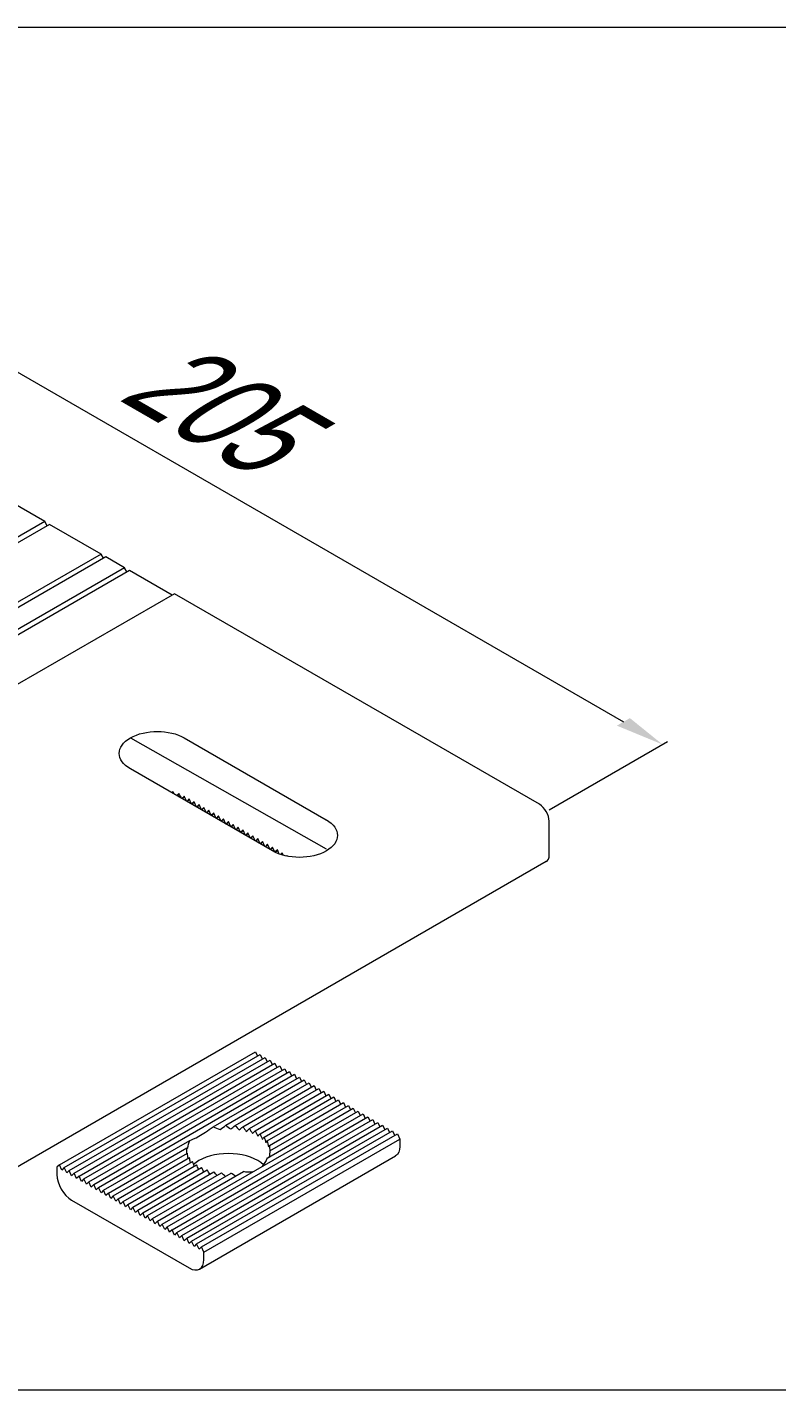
# Model space of a CAD drawing. Extents: x -37 to 4620, y -49 to 348.
# Drawn here: x 2010.3 to 2027.62, y 158.72 to 190.2 of the extents above; entities that cross this region are included whole.
import ezdxf

# ---------------------------------------------------------------- set-up
doc = ezdxf.new("R2010")
doc.units = 0
doc.header["$LTSCALE"] = 5
for name, color, linetype, lineweight in [('4', 160, 'CONTINUOUS', 18), ('PV-B6A89', 7, 'CONTINUOUS', 15), ('Рамки', 1, 'CONTINUOUS', 15)]:
    doc.layers.add(name, color=color, linetype=linetype, lineweight=lineweight)
doc.styles.add('18', font='russ.shx', dxfattribs={"width": 0.7, "height": 18})

msp = doc.modelspace()

# ---------------------------------------------------------------- linework, layer by layer
at = {"layer": '4', "extrusion": (-9e-16, 0.816497, 0.57735)}
for p, q in [((2002.691, 186.497, -12.298), (2024.074, 174.152, 5.161)), ((2022.36, 172.117, 8.038), (2025.092, 173.695, 5.807))]:
    msp.add_line(p, q, dxfattribs=at)
msp.add_solid([(-2024.225, -96.484, 145.174), (-2023.923, -96.182, 145.174), (-2024.979, -95.428, 145.174)], dxfattribs=at)
at = {"layer": 'PV-B6A89', "extrusion": (-9e-16, 0.816497, 0.57735)}
for p, q in [((2010.707, 178.78, 5.198), (2009.519, 179.466, 5.198)), ((2010.707, 178.78, 5.198), (1995.433, 169.962, 5.198)), ((2010.82, 178.714, 5.198), (1995.546, 169.896, 5.198)), ((2010.763, 178.682, 5.198), (2010.707, 178.78, 5.198)), ((2012.008, 178.029, 5.198), (2010.82, 178.714, 5.198)), ((2012.008, 178.029, 5.198), (1996.734, 169.21, 5.198)), ((2012.121, 177.963, 5.198), (2004.825, 173.751, 5.198)), ((2012.064, 177.931, 5.198), (2012.008, 178.029, 5.198)), ((2012.551, 177.715, 5.198), (2012.121, 177.963, 5.198)), ((2012.551, 177.715, 5.198), (2005.505, 173.647, 5.198)), ((2012.664, 177.65, 5.198), (2005.619, 173.582, 5.198)), ((2012.607, 177.617, 5.198), (2012.551, 177.715, 5.198)), ((2013.648, 177.081, 5.198), (2012.664, 177.65, 5.198)), ((2013.705, 177.114, 5.198), (1998.431, 168.296, 5.198)), ((2022.134, 172.248, 5.198), (2013.705, 177.114, 5.198)), ((2012.687, 173.783, 5.683), (2017.212, 171.215, 7.885)), ((2013.931, 173.783, 5.198), (2017.212, 171.888, 5.198)), ((2015.968, 171.17, 5.198), (2012.687, 173.064, 5.198)), ((2013.675, 172.524, 5.198), (2013.648, 172.509, 5.198)), ((2013.818, 172.477, 5.198), (2013.761, 172.444, 5.198)), ((2013.94, 172.416, 5.198), (2013.875, 172.378, 5.198)), ((2013.988, 172.313, 5.198), (2013.931, 172.436, 5.198)), ((2014.044, 172.371, 5.198), (2013.988, 172.313, 5.198)), ((2014.053, 172.351, 5.198), (2013.988, 172.313, 5.198)), ((2014.101, 172.248, 5.198), (2014.044, 172.371, 5.198)), ((2014.157, 172.305, 5.198), (2014.101, 172.248, 5.198)), ((2014.167, 172.286, 5.198), (2014.101, 172.248, 5.198)), ((2014.214, 172.182, 5.198), (2014.157, 172.305, 5.198)), ((2014.271, 172.24, 5.198), (2014.214, 172.182, 5.198)), ((2014.28, 172.22, 5.198), (2014.214, 172.182, 5.198)), ((2014.327, 172.117, 5.198), (2014.271, 172.24, 5.198)), ((2014.384, 172.175, 5.198), (2014.327, 172.117, 5.198)), ((2014.393, 172.155, 5.198), (2014.327, 172.117, 5.198)), ((2014.44, 172.052, 5.198), (2014.384, 172.175, 5.198)), ((2014.497, 172.109, 5.198), (2014.44, 172.052, 5.198)), ((2014.506, 172.09, 5.198), (2014.44, 172.052, 5.198)), ((2014.553, 171.986, 5.198), (2014.497, 172.109, 5.198)), ((2014.61, 172.044, 5.198), (2014.553, 171.986, 5.198)), ((2014.619, 172.024, 5.198), (2014.553, 171.986, 5.198)), ((2014.667, 171.921, 5.198), (2014.61, 172.044, 5.198)), ((2014.723, 171.979, 5.198), (2014.667, 171.921, 5.198)), ((2014.732, 171.959, 5.198), (2014.667, 171.921, 5.198)), ((2014.78, 171.856, 5.198), (2014.723, 171.979, 5.198)), ((2014.836, 171.913, 5.198), (2014.78, 171.856, 5.198)), ((2014.845, 171.894, 5.198), (2014.78, 171.856, 5.198)), ((2014.893, 171.79, 5.198), (2014.836, 171.913, 5.198)), ((2014.949, 171.848, 5.198), (2014.893, 171.79, 5.198)), ((2014.958, 171.828, 5.198), (2014.893, 171.79, 5.198)), ((2015.006, 171.725, 5.198), (2014.949, 171.848, 5.198)), ((2015.063, 171.783, 5.198), (2015.006, 171.725, 5.198)), ((2015.072, 171.763, 5.198), (2015.006, 171.725, 5.198)), ((2015.119, 171.66, 5.198), (2015.063, 171.783, 5.198)), ((2015.176, 171.717, 5.198), (2015.119, 171.66, 5.198)), ((2015.185, 171.698, 5.198), (2015.119, 171.66, 5.198)), ((2015.232, 171.595, 5.198), (2015.176, 171.717, 5.198)), ((2015.289, 171.652, 5.198), (2015.232, 171.595, 5.198)), ((2015.298, 171.632, 5.198), (2015.232, 171.595, 5.198)), ((2015.345, 171.529, 5.198), (2015.289, 171.652, 5.198)), ((2015.402, 171.587, 5.198), (2015.345, 171.529, 5.198)), ((2015.459, 171.464, 5.198), (2015.402, 171.587, 5.198)), ((2022.36, 171.072, 5.198), (2022.36, 171.856, 5.198)), ((2015.411, 171.567, 5.198), (2015.345, 171.529, 5.198)), ((2015.515, 171.522, 5.198), (2015.459, 171.464, 5.198)), ((2015.524, 171.502, 5.198), (2015.459, 171.464, 5.198)), ((2015.572, 171.399, 5.198), (2015.515, 171.522, 5.198)), ((2015.628, 171.456, 5.198), (2015.572, 171.399, 5.198)), ((2015.637, 171.436, 5.198), (2015.572, 171.399, 5.198)), ((2015.685, 171.333, 5.198), (2015.628, 171.456, 5.198)), ((2015.741, 171.391, 5.198), (2015.685, 171.333, 5.198)), ((2015.75, 171.371, 5.198), (2015.685, 171.333, 5.198)), ((2015.798, 171.268, 5.198), (2015.741, 171.391, 5.198)), ((2015.855, 171.326, 5.198), (2015.798, 171.268, 5.198)), ((2015.864, 171.306, 5.198), (2015.798, 171.268, 5.198)), ((2015.911, 171.203, 5.198), (2015.855, 171.326, 5.198)), ((2015.968, 171.26, 5.198), (2015.911, 171.203, 5.198)), ((2016.023, 171.141, 5.198), (2015.968, 171.26, 5.198)), ((2015.977, 171.241, 5.198), (2015.911, 171.203, 5.198)), ((2016.081, 171.195, 5.198), (2016.026, 171.139, 5.198)), ((2016.09, 171.175, 5.198), (2016.027, 171.139, 5.198)), ((2016.126, 171.098, 5.198), (2016.081, 171.195, 5.198)), ((2016.194, 171.13, 5.198), (2016.153, 171.088, 5.198)), ((2016.203, 171.11, 5.198), (2016.161, 171.086, 5.198)), ((2016.222, 171.068, 5.198), (2016.194, 171.13, 5.198)), ((2016.307, 171.064, 5.198), (2016.294, 171.051, 5.198)), ((2016.315, 171.047, 5.198), (2016.307, 171.064, 5.198)), ((2022.294, 170.925, 5.198), (2007.02, 162.107, 5.198)), ((2011.046, 163.918, 5.198), (2015.572, 166.531, 5.198)), ((2011.159, 163.853, 5.198), (2015.685, 166.466, 5.198)), ((2011.272, 163.788, 5.198), (2015.798, 166.401, 5.198)), ((2011.386, 163.722, 5.198), (2015.911, 166.335, 5.198)), ((2011.499, 163.657, 5.198), (2016.024, 166.27, 5.198)), ((2015.572, 166.531, 5.198), (2015.619, 166.428, 5.198)), ((2015.685, 166.466, 5.198), (2015.732, 166.363, 5.198)), ((2015.798, 166.401, 5.198), (2015.845, 166.297, 5.198)), ((2015.911, 166.335, 5.198), (2015.959, 166.232, 5.198)), ((2016.024, 166.27, 5.198), (2016.072, 166.167, 5.198)), ((2011.612, 163.592, 5.198), (2016.137, 166.205, 5.198)), ((2011.725, 163.526, 5.198), (2016.25, 166.139, 5.198)), ((2011.838, 163.461, 5.198), (2016.364, 166.074, 5.198)), ((2011.951, 163.396, 5.198), (2016.477, 166.009, 5.198)), ((2014.598, 164.794, 5.198), (2016.59, 165.943, 5.198)), ((2016.137, 166.205, 5.198), (2016.185, 166.101, 5.198)), ((2016.25, 166.139, 5.198), (2016.298, 166.036, 5.198)), ((2016.364, 166.074, 5.198), (2016.411, 165.971, 5.198)), ((2016.477, 166.009, 5.198), (2016.524, 165.905, 5.198)), ((2016.59, 165.943, 5.198), (2016.637, 165.84, 5.198)), ((2014.889, 164.831, 5.198), (2016.703, 165.878, 5.198)), ((2015.105, 164.825, 5.198), (2016.816, 165.813, 5.198)), ((2015.284, 164.797, 5.198), (2016.929, 165.747, 5.198)), ((2015.437, 164.755, 5.198), (2017.042, 165.682, 5.198)), ((2015.569, 164.701, 5.198), (2017.156, 165.617, 5.198)), ((2016.703, 165.878, 5.198), (2016.751, 165.775, 5.198)), ((2016.816, 165.813, 5.198), (2016.864, 165.709, 5.198)), ((2016.929, 165.747, 5.198), (2016.977, 165.644, 5.198)), ((2017.042, 165.682, 5.198), (2017.09, 165.579, 5.198)), ((2017.156, 165.617, 5.198), (2017.203, 165.514, 5.198)), ((2015.682, 164.636, 5.198), (2017.269, 165.551, 5.198)), ((2015.776, 164.559, 5.198), (2017.382, 165.486, 5.198)), ((2015.849, 164.471, 5.198), (2017.495, 165.421, 5.198)), ((2015.897, 164.367, 5.198), (2017.608, 165.355, 5.198)), ((2015.908, 164.243, 5.198), (2017.721, 165.29, 5.198)), ((2017.269, 165.551, 5.198), (2017.316, 165.448, 5.198)), ((2017.382, 165.486, 5.198), (2017.429, 165.383, 5.198)), ((2017.495, 165.421, 5.198), (2017.543, 165.318, 5.198)), ((2017.608, 165.355, 5.198), (2017.656, 165.252, 5.198)), ((2017.721, 165.29, 5.198), (2017.769, 165.187, 5.198)), ((2013.422, 162.547, 5.198), (2017.948, 165.159, 5.198)), ((2013.535, 162.481, 5.198), (2018.061, 165.094, 5.198)), ((2013.648, 162.416, 5.198), (2018.174, 165.029, 5.198)), ((2013.761, 162.351, 5.198), (2018.287, 164.964, 5.198)), ((2015.843, 164.075, 5.198), (2017.834, 165.225, 5.198)), ((2017.834, 165.225, 5.198), (2017.882, 165.122, 5.198)), ((2017.948, 165.159, 5.198), (2017.995, 165.056, 5.198)), ((2018.061, 165.094, 5.198), (2018.108, 164.991, 5.198)), ((2018.174, 165.029, 5.198), (2018.221, 164.926, 5.198)), ((2018.287, 164.964, 5.198), (2018.334, 164.86, 5.198)), ((2013.875, 162.285, 5.198), (2018.4, 164.898, 5.198)), ((2013.988, 162.22, 5.198), (2018.513, 164.833, 5.198)), ((2014.101, 162.155, 5.198), (2018.626, 164.768, 5.198)), ((2014.214, 162.089, 5.198), (2018.74, 164.702, 5.198)), ((2018.4, 164.898, 5.198), (2018.448, 164.795, 5.198)), ((2018.513, 164.833, 5.198), (2018.561, 164.73, 5.198)), ((2018.626, 164.768, 5.198), (2018.674, 164.664, 5.198)), ((2018.74, 164.702, 5.198), (2018.787, 164.599, 5.198)), ((2012.064, 163.331, 5.198), (2014.056, 164.48, 5.198)), ((2014.327, 162.024, 5.198), (2018.853, 164.637, 5.198)), ((2014.384, 161.901, 5.198), (2018.909, 164.514, 5.198)), ((2018.853, 164.637, 5.198), (2018.909, 164.514, 5.198)), ((2018.909, 164.514, 5.198), (2018.909, 164.343, 5.198)), ((2012.178, 163.265, 5.198), (2013.991, 164.312, 5.198)), ((2012.291, 163.2, 5.198), (2014.002, 164.188, 5.198)), ((2012.404, 163.135, 5.198), (2014.049, 164.085, 5.198)), ((2014.284, 161.51, 5.198), (2018.81, 164.123, 5.198)), ((2011.046, 163.918, 5.198), (2010.99, 163.861, 5.198)), ((2010.99, 163.861, 5.198), (2010.99, 163.69, 5.198)), ((2011.103, 163.795, 5.198), (2011.046, 163.918, 5.198)), ((2011.159, 163.853, 5.198), (2011.103, 163.795, 5.198)), ((2011.216, 163.73, 5.198), (2011.159, 163.853, 5.198)), ((2011.272, 163.788, 5.198), (2011.216, 163.73, 5.198)), ((2011.329, 163.665, 5.198), (2011.272, 163.788, 5.198)), ((2011.386, 163.722, 5.198), (2011.329, 163.665, 5.198)), ((2011.442, 163.6, 5.198), (2011.386, 163.722, 5.198)), ((2012.517, 163.069, 5.198), (2014.122, 163.996, 5.198)), ((2012.63, 163.004, 5.198), (2014.216, 163.92, 5.198)), ((2012.743, 162.939, 5.198), (2014.33, 163.854, 5.198)), ((2012.856, 162.873, 5.198), (2014.462, 163.8, 5.198)), ((2012.97, 162.808, 5.198), (2014.615, 163.758, 5.198)), ((2013.083, 162.743, 5.198), (2014.794, 163.731, 5.198)), ((2013.196, 162.677, 5.198), (2015.01, 163.724, 5.198)), ((2013.309, 162.612, 5.198), (2015.3, 163.762, 5.198)), ((2011.499, 163.657, 5.198), (2011.442, 163.6, 5.198)), ((2011.555, 163.534, 5.198), (2011.499, 163.657, 5.198)), ((2011.612, 163.592, 5.198), (2011.555, 163.534, 5.198)), ((2011.668, 163.469, 5.198), (2011.612, 163.592, 5.198)), ((2011.725, 163.526, 5.198), (2011.668, 163.469, 5.198)), ((2011.782, 163.404, 5.198), (2011.725, 163.526, 5.198)), ((2011.838, 163.461, 5.198), (2011.782, 163.404, 5.198)), ((2011.895, 163.338, 5.198), (2011.838, 163.461, 5.198)), ((2011.951, 163.396, 5.198), (2011.895, 163.338, 5.198)), ((2012.008, 163.273, 5.198), (2011.951, 163.396, 5.198)), ((2011.329, 163.102, 5.198), (2014.044, 161.534, 5.198)), ((2012.064, 163.331, 5.198), (2012.008, 163.273, 5.198)), ((2012.121, 163.208, 5.198), (2012.064, 163.331, 5.198)), ((2012.178, 163.265, 5.198), (2012.121, 163.208, 5.198)), ((2012.234, 163.142, 5.198), (2012.178, 163.265, 5.198)), ((2012.291, 163.2, 5.198), (2012.234, 163.142, 5.198)), ((2012.347, 163.077, 5.198), (2012.291, 163.2, 5.198)), ((2012.404, 163.135, 5.198), (2012.347, 163.077, 5.198)), ((2012.46, 163.012, 5.198), (2012.404, 163.135, 5.198)), ((2012.517, 163.069, 5.198), (2012.46, 163.012, 5.198)), ((2012.574, 162.946, 5.198), (2012.517, 163.069, 5.198)), ((2012.63, 163.004, 5.198), (2012.574, 162.946, 5.198)), ((2012.687, 162.881, 5.198), (2012.63, 163.004, 5.198)), ((2012.743, 162.939, 5.198), (2012.687, 162.881, 5.198)), ((2012.8, 162.816, 5.198), (2012.743, 162.939, 5.198)), ((2012.856, 162.873, 5.198), (2012.8, 162.816, 5.198)), ((2012.913, 162.75, 5.198), (2012.856, 162.873, 5.198)), ((2012.97, 162.808, 5.198), (2012.913, 162.75, 5.198)), ((2013.026, 162.685, 5.198), (2012.97, 162.808, 5.198)), ((2013.083, 162.743, 5.198), (2013.026, 162.685, 5.198)), ((2013.139, 162.62, 5.198), (2013.083, 162.743, 5.198)), ((2013.196, 162.677, 5.198), (2013.139, 162.62, 5.198)), ((2013.252, 162.554, 5.198), (2013.196, 162.677, 5.198)), ((2013.309, 162.612, 5.198), (2013.252, 162.554, 5.198)), ((2013.366, 162.489, 5.198), (2013.309, 162.612, 5.198)), ((2013.422, 162.547, 5.198), (2013.366, 162.489, 5.198)), ((2013.479, 162.424, 5.198), (2013.422, 162.547, 5.198)), ((2013.535, 162.481, 5.198), (2013.479, 162.424, 5.198)), ((2013.592, 162.358, 5.198), (2013.535, 162.481, 5.198)), ((2013.648, 162.416, 5.198), (2013.592, 162.358, 5.198)), ((2013.705, 162.293, 5.198), (2013.648, 162.416, 5.198)), ((2013.761, 162.351, 5.198), (2013.705, 162.293, 5.198)), ((2013.818, 162.228, 5.198), (2013.761, 162.351, 5.198)), ((2013.875, 162.285, 5.198), (2013.818, 162.228, 5.198)), ((2013.931, 162.162, 5.198), (2013.875, 162.285, 5.198)), ((2013.988, 162.22, 5.198), (2013.931, 162.162, 5.198)), ((2014.044, 162.097, 5.198), (2013.988, 162.22, 5.198)), ((2014.101, 162.155, 5.198), (2014.044, 162.097, 5.198)), ((2014.157, 162.032, 5.198), (2014.101, 162.155, 5.198)), ((2014.214, 162.089, 5.198), (2014.157, 162.032, 5.198)), ((2014.271, 161.967, 5.198), (2014.214, 162.089, 5.198)), ((2014.327, 162.024, 5.198), (2014.271, 161.967, 5.198)), ((2014.384, 161.901, 5.198), (2014.327, 162.024, 5.198)), ((2014.384, 161.73, 5.198), (2014.384, 161.901, 5.198))]:
    msp.add_line(p, q, dxfattribs=at)
at = {"layer": 'PV-B6A89', "extrusion": (-1.1e-15, -9e-16, -1)}
msp.add_ellipse((2013.309, 173.423, 5.198), major_axis=(-0.88, 0), ratio=0.57735, start_param=-0.785398, end_param=2.356194, dxfattribs=at)
at = {"layer": 'PV-B6A89', "extrusion": (-1.7e-15, 0, -1)}
msp.add_ellipse((2013.309, 172.438, 5.198), major_axis=(-0.875, -0.719), ratio=0.133179, start_param=-1.874984, end_param=-1.840501, dxfattribs=at)
at = {"layer": 'PV-B6A89'}
for centre, major_axis, ratio, start_param, end_param in [((2013.309, 171.716, 5.198), (-0.585, 1.371), 0.479414, -1.200078, -1.140868), ((2013.309, 171.896, 5.198), (-0.585, 1.371), 0.479414, -1.418776, -1.330202), ((2022.134, 171.986, 5.198), (-0.16, 0.277), 0.57735, -2.356194, -0.785398), ((2022.134, 171.203, 5.198), (0.16, -0.277), 0.57735, 0, 0.785398), ((2014.949, 165.271, 5.198), (0.954, 0.784), 0.133179, -2.465237, -2.054099), ((2014.949, 165.09, 5.198), (0.954, 0.784), 0.133179, -1.879551, -1.742502), ((2014.949, 164.91, 5.198), (0.954, 0.784), 0.133179, -1.624168, -1.517267), ((2014.949, 164.729, 5.198), (0.954, 0.784), 0.133179, -1.418039, -1.324216), ((2014.949, 164.548, 5.198), (0.954, 0.784), 0.133179, -1.234277, -1.14712), ((2014.949, 164.368, 5.198), (0.954, 0.784), 0.133179, -1.061888, -0.97787), ((2014.949, 165.271, 5.198), (0.954, 0.784), 0.133179, -2.876374, -2.465237), ((2014.949, 164.187, 5.198), (0.954, 0.784), 0.133179, -0.89444, -0.81101), ((2014.949, 164.007, 5.198), (0.954, 0.784), 0.133179, -0.726992, -0.64176), ((2014.949, 163.826, 5.198), (0.954, 0.784), 0.133179, -0.554603, -0.464665), ((2014.949, 163.646, 5.198), (0.954, 0.784), 0.133179, -0.370841, -0.271614), ((2014.949, 165.09, 5.198), (0.954, 0.784), 0.133179, -3.187971, -3.050922), ((2014.949, 163.624, 5.198), (-0.96, 0), 0.57735, -2.580321, -0.785398), ((2014.949, 163.624, 5.198), (-0.96, 0), 0.57735, -0.785398, -0.577903), ((2011.329, 163.494, 5.198), (0.24, -0.416), 0.57735, -2.356194, -0.785398), ((2014.044, 161.926, 5.198), (0.24, -0.416), 0.57735, -0.785398, 0.785398)]:
    msp.add_ellipse(centre, major_axis=major_axis, ratio=ratio, start_param=start_param, end_param=end_param, dxfattribs=at)
at = {"layer": 'PV-B6A89', "extrusion": (-2e-15, 5e-16, -1)}
for centre, start_param, end_param in [((2013.309, 172.257, 5.198), -2.064317, -1.99469), ((2013.309, 172.077, 5.198), -2.247152, -2.158942)]:
    msp.add_ellipse(centre, major_axis=(-0.875, -0.719), ratio=0.133179, start_param=start_param, end_param=end_param, dxfattribs=at)
at = {"layer": 'PV-B6A89', "extrusion": (-1.4e-15, -8e-16, -1)}
msp.add_ellipse((2016.59, 171.529, 5.198), major_axis=(0.88, 0), ratio=0.57735, start_param=-0.785398, end_param=2.356194, dxfattribs=at)
at = {"layer": 'PV-B6A89', "extrusion": (-1.5e-15, -6e-16, -1)}
for centre, start_param, end_param in [((2014.949, 163.285, 5.198), 0.353378, 0.527926), ((2014.949, 163.465, 5.198), 0.664975, 0.783309), ((2014.949, 163.646, 5.198), 0.89021, 0.989438), ((2014.949, 163.826, 5.198), 1.083261, 1.1732), ((2014.949, 164.007, 5.198), 1.260357, 1.345589), ((2014.949, 164.187, 5.198), 1.429607, 1.513037), ((2014.949, 163.285, 5.198), -0.643445, -0.468897), ((2014.949, 164.368, 5.198), 1.596467, 1.680485), ((2014.949, 163.465, 5.198), -0.880753, -0.780494), ((2014.949, 163.646, 5.198), -1.089457, -1.005729), ((2014.949, 163.826, 5.198), -1.274509, -1.19878), ((2014.949, 164.007, 5.198), -1.447539, -1.375876), ((2014.949, 164.187, 5.198), -1.615192, -1.545126), ((2014.949, 164.368, 5.198), -1.782466, -1.711986)]:
    msp.add_ellipse(centre, major_axis=(-0.639, 1.495), ratio=0.479414, start_param=start_param, end_param=end_param, dxfattribs=at)
at = {"layer": 'PV-B6A89', "extrusion": (-1.5e-15, -7e-16, -1)}
for centre, start_param, end_param in [((2014.949, 164.548, 5.198), 1.765717, 1.852874), ((2014.949, 164.729, 5.198), 1.942812, 2.036636), ((2014.949, 164.91, 5.198), 2.135863, 2.230007), ((2014.949, 165.271, 5.198), 2.672695, 2.920169), ((2014.949, 165.09, 5.198), 2.361099, 2.474396), ((2014.949, 164.548, 5.198), -1.954254, -1.881236), ((2014.949, 164.729, 5.198), -2.136792, -2.058331), ((2014.949, 164.91, 5.198), -2.340496, -2.251382), ((2014.949, 165.09, 5.198), -2.589915, -2.476618), ((2014.949, 165.271, 5.198), -3.035688, -2.788214)]:
    msp.add_ellipse(centre, major_axis=(-0.639, 1.495), ratio=0.479414, start_param=start_param, end_param=end_param, dxfattribs=at)
at = {"layer": 'PV-B6A89', "extrusion": (-1.3e-15, -7e-16, -1)}
msp.add_ellipse((2018.57, 164.539, 5.198), major_axis=(0.24, -0.416), ratio=0.57735, start_param=-0.785398, end_param=0, dxfattribs=at)
at = {"layer": 'Рамки', "linetype": 'Continuous'}
for p, q in [((1915, 190.201), (2079.802, 190.202)), ((1915, 158.721), (2079.802, 158.721))]:
    msp.add_line(p, q, dxfattribs=at)

# ---------------------------------------------------------------- texts
at = {"layer": '4', "extrusion": (-9e-16, 0.816497, 0.57735), "style": '18', "width": 0.7}
msp.add_text('205', height=2.88, rotation=135, dxfattribs=at).set_placement((-2012.363, -109.263, 145.174))

doc.saveas('drawing.dxf')
